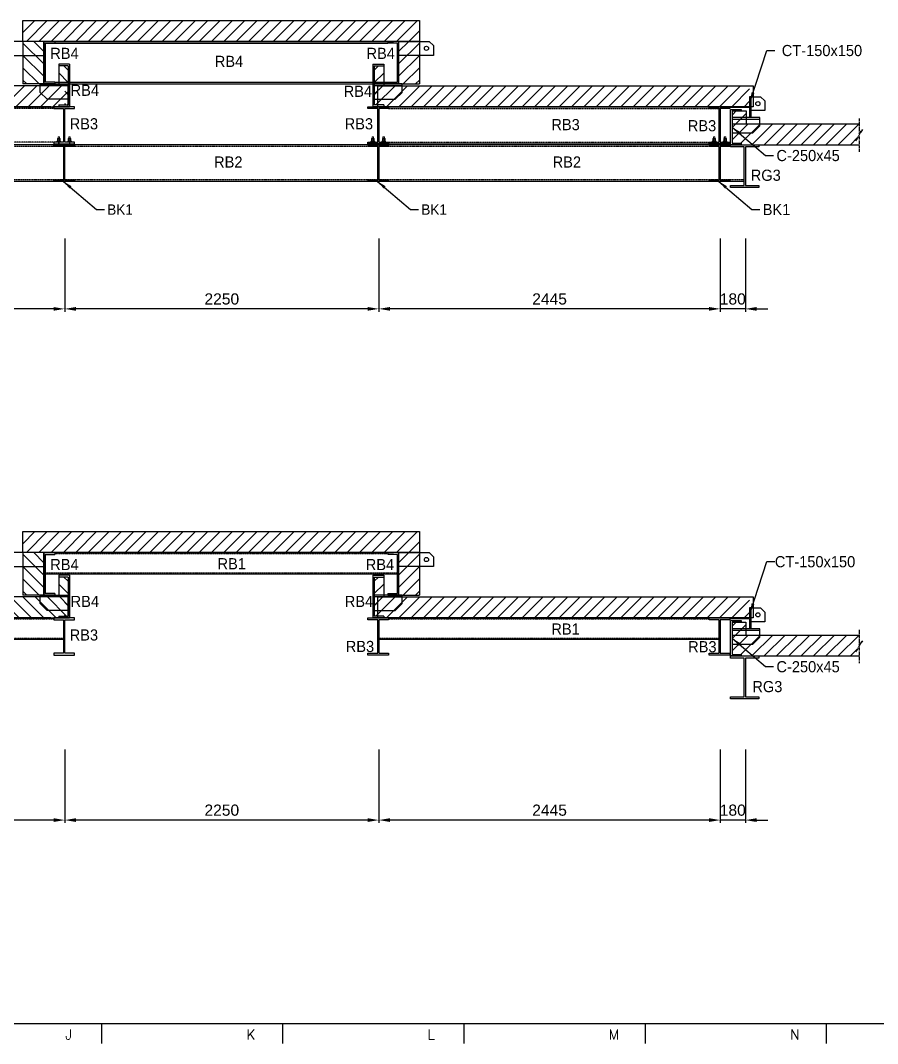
# Model space of a CAD drawing. Header units: millimetres. Extents: x 0 to 153097, y 17753 to 125268.
# Drawn here: x 38688 to 57106, y 18376 to 40365 of the extents above; entities that cross this region are included whole.
import ezdxf
from ezdxf.enums import TextEntityAlignment as Align

# ---------------------------------------------------------------- set-up
doc = ezdxf.new("R2010")
doc.units = ezdxf.units.MM
doc.header["$LTSCALE"] = 50
for name, pattern in [('CENTER', [2, 1.25, -0.25, 0.25, -0.25]), ('HIDDEN', [0.375, 0.25, -0.125]), ('PHANTOM2', [31.75, 15.875, -3.175, 3.175, -3.175, 3.175, -3.175])]:
    doc.linetypes.add(name, pattern=pattern)
doc.layers.get('Defpoints').update_dxf_attribs({"color": 140})
for name, color, linetype in [('1', 7, 'Continuous'), ('A-CEN01', 1, 'CENTER'), ('C_CEN', 1, 'CENTER'), ('C_STEEL', 2, 'Continuous'), ('C_TEXT_01', 2, 'Continuous'), ('DIM-SCALE', 7, 'Continuous'), ('finish', 1, 'Continuous'), ('TAN-TIT', 30, 'Continuous')]:
    doc.layers.add(name, color=color, linetype=linetype)
doc.layers.add('C_HAT', color=8, linetype='Continuous', lineweight=0)
doc.styles.add('Arial', font='arial.ttf')
doc.styles.add('COM', font='COMPLEX', dxfattribs={"height": 5})
doc.styles.add('돋움', font='')
doc.styles.get('돋움').set_extended_font_data('Dotum')
doc.dimstyles.new('일반도면_0050', dxfattribs={"dimtxt": 200, "dimasz": 200, "dimexe": 50, "dimexo": 250, "dimgap": 75, "dimtad": 1, "dimdec": 0, "dimzin": 0, "dimdsep": 46, "dimtxsty": 'Arial', "dimcen": -250, "dimclrd": 7, "dimclre": 7, "dimclrt": 2, "dimadec": 0, "dimazin": 0, "dimtfac": 1, "dimtdec": 0, "dimtix": 1, "dimtmove": 2, "dimatfit": 3, "dimfxl": 1, "dimtolj": 1, "dimtzin": 0, "dimarcsym": 0})

# ---------------------------------------------------------------- blocks, each defined once
blk = doc.blocks.new('BORDER')
at = {"layer": 'TAN-TIT'}
for p, q in [((4977, 3520), (232823, 3520)), ((134763, 3520), (134763, 2078)), ((147741, 3520), (147741, 2078)), ((160720, 3520), (160720, 2078)), ((173699, 3520), (173699, 2078)), ((186677, 3520), (186677, 2078))]:
    blk.add_line(p, q, dxfattribs=at)
at = {"layer": 'TAN-TIT', "style": 'COM'}
for s, p in [('J', (132167, 2366)), ('K', (145146, 2366)), ('L', (158124, 2366)), ('M', (171103, 2366)), ('N', (184082, 2366))]:
    blk.add_text(s, height=721, dxfattribs=at).set_placement(p)
blk = doc.blocks.new('A$C2B5E7F2F')
at = {"layer": 'C_STEEL', "extrusion": (0, 0, -1)}
for p, q in [((0, 0), (204, 0)), ((0, -14.6), (0, 0)), ((204, 0), (204, -14.6)), ((97.745, -14.6), (0, -14.6)), ((204, -14.6), (106.255, -14.6)), ((0, -292.4), (97.745, -292.4)), ((0, -307), (0, -292.4)), ((106.255, -292.4), (204, -292.4)), ((204, -292.4), (204, -307)), ((204, -307), (0, -307))]:
    blk.add_line(p, q, dxfattribs=at)
at = {"layer": 'C_STEEL'}
for points in [[(97.745, -292.4), (97.745, -14.6)], [(106.255, -14.6), (106.255, -292.4)]]:
    blk.add_lwpolyline(points, dxfattribs=at)
blk = doc.blocks.new('A$C356D3F55')
at = {"layer": 'C_STEEL', "extrusion": (0, 0, -1)}
for p, q in [((0, 0), (148, 0)), ((0, -13), (0, 0)), ((148, 0), (148, -13)), ((70.19, -13), (0, -13)), ((148, -13), (77.81, -13)), ((0, -254), (70.19, -254)), ((0, -267), (0, -254)), ((148, -267), (0, -267)), ((77.81, -254), (148, -254)), ((148, -254), (148, -267))]:
    blk.add_line(p, q, dxfattribs=at)
at = {"layer": 'C_STEEL'}
for p, q in [((70.19, -254), (70.19, -13)), ((77.81, -13), (77.81, -254))]:
    blk.add_line(p, q, dxfattribs=at)
blk = doc.blocks.new('A$C45361DBA')
at = {"layer": 'C_STEEL'}
for p, q in [((-75, 0), (75, 0)), ((-75, 0), (-75, -9)), ((75, 0), (75, -9)), ((-75, -9), (-3.25, -9)), ((-3.25, -9), (-3.25, -150)), ((3.25, -9), (3.25, -150)), ((3.25, -9), (75, -9)), ((-3.25, -150), (3.25, -150))]:
    blk.add_line(p, q, dxfattribs=at)
blk = doc.blocks.new('A$C035F74E8')
at = {"layer": 'C_STEEL', "color": 6, "lineweight": -2}
for p, q in [((0, -250), (0, 4)), ((0, 4), (77, 4)), ((77, 4), (77, -7.1)), ((11.1, -7.1), (11.1, -238.9)), ((77, -7.1), (11.1, -7.1)), ((77, -250), (0, -250)), ((11.1, -238.9), (77, -238.9)), ((77, -238.9), (77, -250))]:
    blk.add_line(p, q, dxfattribs=at)
blk = doc.blocks.new('A$C59826761')
at = {"layer": 'C_STEEL', "extrusion": (0, 0, -1)}
for p, q in [((0, 0), (77.5, 0)), ((9.83, -12.7), (77.5, -12.7)), ((77.5, -292.3), (9.83, -292.3)), ((77.5, -305), (0, -305))]:
    blk.add_line(p, q, dxfattribs=at)
at = {"layer": 'C_STEEL'}
for p, q in [((0, 0), (0, -305)), ((77.5, 0), (77.5, -12.7)), ((9.83, -12.7), (9.83, -292.3)), ((77.5, -292.3), (77.5, -305))]:
    blk.add_line(p, q, dxfattribs=at)
blk = doc.blocks.new('A$C42B542CF')
at = {"layer": 'C_TEXT_01'}
blk.add_line((70, 0), (100, -30), dxfattribs=at)
blk.add_lwpolyline([(100, -30), (100, -100), (0, -100), (0, 0), (70, 0)], dxfattribs=at)
blk.add_circle((50, -50), 15, dxfattribs=at)
blk = doc.blocks.new('A$C71E578DF')
at = {"layer": 'C_STEEL', "color": 4, "extrusion": (0, 0, -1)}
for p, q in [((0, 0), (147, 0)), ((0, -11.2), (0, 0)), ((147, 0), (147, -11.2)), ((70.2, -11.2), (0, -11.2)), ((147, -11.2), (76.8, -11.2)), ((0, -250.8), (70.2, -250.8)), ((0, -262), (0, -250.8)), ((147, -262), (0, -262)), ((76.8, -250.8), (147, -250.8)), ((147, -250.8), (147, -262))]:
    blk.add_line(p, q, dxfattribs=at)
at = {"layer": 'C_STEEL', "color": 4}
for points in [[(70.2, -250.8), (70.2, -11.2)], [(76.8, -11.2), (76.8, -250.8)]]:
    blk.add_lwpolyline(points, dxfattribs=at)
blk = doc.blocks.new('*D321')
at = {"layer": 'Defpoints', "color": 0}
for p in [(32890, 35980), (39640, 35980), (32890, 34166)]:
    blk.add_point(p, dxfattribs=at)
at = {"layer": 'DIM-SCALE', "color": 7, "lineweight": -2}
for p, q in [((32890, 35680), (32890, 34106)), ((39640, 35680), (39640, 34106)), ((39400, 34166), (33130, 34166))]:
    blk.add_line(p, q, dxfattribs=at)
at = {"layer": 'DIM-SCALE', "color": 7}
for points in [[(33130, 34206), (33130, 34126), (32890, 34166)], [(39400, 34206), (39400, 34126), (39640, 34166)]]:
    blk.add_solid(points, dxfattribs=at)
at = {"layer": 'DIM-SCALE', "color": 2, "insert": (36265, 34378), "char_height": 240, "attachment_point": 5, "style": 'Arial'}
blk.add_mtext('\\A1;2250', dxfattribs=at)
blk = doc.blocks.new('*D322')
at = {"layer": 'Defpoints', "color": 0}
for p in [(39640, 35980), (46390, 35980), (39640, 34166)]:
    blk.add_point(p, dxfattribs=at)
at = {"layer": 'DIM-SCALE', "color": 7, "lineweight": -2}
for p, q in [((39640, 35680), (39640, 34106)), ((46390, 35680), (46390, 34106)), ((46150, 34166), (39880, 34166))]:
    blk.add_line(p, q, dxfattribs=at)
at = {"layer": 'DIM-SCALE', "color": 7}
for points in [[(39880, 34206), (39880, 34126), (39640, 34166)], [(46150, 34206), (46150, 34126), (46390, 34166)]]:
    blk.add_solid(points, dxfattribs=at)
at = {"layer": 'DIM-SCALE', "color": 2, "insert": (43015, 34378), "char_height": 240, "attachment_point": 5, "style": 'Arial'}
blk.add_mtext('\\A1;2250', dxfattribs=at)
blk = doc.blocks.new('*D323')
at = {"layer": 'Defpoints', "color": 0}
for p in [(46390, 35980), (53725, 35980), (46390, 34166)]:
    blk.add_point(p, dxfattribs=at)
at = {"layer": 'DIM-SCALE', "color": 7, "lineweight": -2}
for p, q in [((46390, 35680), (46390, 34106)), ((53725, 35680), (53725, 34106)), ((53485, 34166), (46630, 34166))]:
    blk.add_line(p, q, dxfattribs=at)
at = {"layer": 'DIM-SCALE', "color": 7}
for points in [[(46630, 34206), (46630, 34126), (46390, 34166)], [(53485, 34206), (53485, 34126), (53725, 34166)]]:
    blk.add_solid(points, dxfattribs=at)
at = {"layer": 'DIM-SCALE', "color": 2, "insert": (50058, 34378), "char_height": 240, "attachment_point": 5, "style": 'Arial'}
blk.add_mtext('\\A1;2445', dxfattribs=at)
blk = doc.blocks.new('*D325')
at = {"layer": 'Defpoints', "color": 0}
for p in [(53725, 35980), (54265, 35980), (53725, 34166)]:
    blk.add_point(p, dxfattribs=at)
at = {"layer": 'DIM-SCALE', "color": 7, "lineweight": -2}
for p, q in [((53725, 35680), (53725, 34106)), ((54265, 35680), (54265, 34106)), ((53485, 34166), (53245, 34166)), ((54265, 34166), (53725, 34166)), ((54505, 34166), (54745, 34166))]:
    blk.add_line(p, q, dxfattribs=at)
at = {"layer": 'DIM-SCALE', "color": 7}
for points in [[(53485, 34206), (53485, 34126), (53725, 34166)], [(54505, 34206), (54505, 34126), (54265, 34166)]]:
    blk.add_solid(points, dxfattribs=at)
at = {"layer": 'DIM-SCALE', "color": 2, "insert": (53995, 34378), "char_height": 240, "attachment_point": 5, "style": 'Arial'}
blk.add_mtext('\\A1;180', dxfattribs=at)
blk = doc.blocks.new('*D330')
at = {"layer": 'Defpoints', "color": 0}
for p in [(32890, 24993), (39640, 24993), (32890, 23179)]:
    blk.add_point(p, dxfattribs=at)
at = {"layer": 'DIM-SCALE', "color": 7, "lineweight": -2}
for p, q in [((32890, 24693), (32890, 23119)), ((39640, 24693), (39640, 23119)), ((39400, 23179), (33130, 23179))]:
    blk.add_line(p, q, dxfattribs=at)
at = {"layer": 'DIM-SCALE', "color": 7}
for points in [[(33130, 23219), (33130, 23139), (32890, 23179)], [(39400, 23219), (39400, 23139), (39640, 23179)]]:
    blk.add_solid(points, dxfattribs=at)
at = {"layer": 'DIM-SCALE', "color": 2, "insert": (36265, 23391), "char_height": 240, "attachment_point": 5, "style": 'Arial'}
blk.add_mtext('\\A1;2250', dxfattribs=at)
blk = doc.blocks.new('*D331')
at = {"layer": 'Defpoints', "color": 0}
for p in [(39640, 24993), (46390, 24993), (39640, 23179)]:
    blk.add_point(p, dxfattribs=at)
at = {"layer": 'DIM-SCALE', "color": 7, "lineweight": -2}
for p, q in [((39640, 24693), (39640, 23119)), ((46390, 24693), (46390, 23119)), ((46150, 23179), (39880, 23179))]:
    blk.add_line(p, q, dxfattribs=at)
at = {"layer": 'DIM-SCALE', "color": 7}
for points in [[(39880, 23219), (39880, 23139), (39640, 23179)], [(46150, 23219), (46150, 23139), (46390, 23179)]]:
    blk.add_solid(points, dxfattribs=at)
at = {"layer": 'DIM-SCALE', "color": 2, "insert": (43015, 23391), "char_height": 240, "attachment_point": 5, "style": 'Arial'}
blk.add_mtext('\\A1;2250', dxfattribs=at)
blk = doc.blocks.new('*D332')
at = {"layer": 'Defpoints', "color": 0}
for p in [(46390, 24993), (53725, 24993), (46390, 23179)]:
    blk.add_point(p, dxfattribs=at)
at = {"layer": 'DIM-SCALE', "color": 7, "lineweight": -2}
for p, q in [((46390, 24693), (46390, 23119)), ((53725, 24693), (53725, 23119)), ((53485, 23179), (46630, 23179))]:
    blk.add_line(p, q, dxfattribs=at)
at = {"layer": 'DIM-SCALE', "color": 7}
for points in [[(46630, 23219), (46630, 23139), (46390, 23179)], [(53485, 23219), (53485, 23139), (53725, 23179)]]:
    blk.add_solid(points, dxfattribs=at)
at = {"layer": 'DIM-SCALE', "color": 2, "insert": (50058, 23391), "char_height": 240, "attachment_point": 5, "style": 'Arial'}
blk.add_mtext('\\A1;2445', dxfattribs=at)
blk = doc.blocks.new('*D334')
at = {"layer": 'Defpoints', "color": 0}
for p in [(53725, 24993), (54265, 24993), (53725, 23179)]:
    blk.add_point(p, dxfattribs=at)
at = {"layer": 'DIM-SCALE', "color": 7, "lineweight": -2}
for p, q in [((53725, 24693), (53725, 23119)), ((54265, 24693), (54265, 23119)), ((53485, 23179), (53245, 23179)), ((54265, 23179), (53725, 23179)), ((54505, 23179), (54745, 23179))]:
    blk.add_line(p, q, dxfattribs=at)
at = {"layer": 'DIM-SCALE', "color": 7}
for points in [[(53485, 23219), (53485, 23139), (53725, 23179)], [(54505, 23219), (54505, 23139), (54265, 23179)]]:
    blk.add_solid(points, dxfattribs=at)
at = {"layer": 'DIM-SCALE', "color": 2, "insert": (53995, 23391), "char_height": 240, "attachment_point": 5, "style": 'Arial'}
blk.add_mtext('\\A1;180', dxfattribs=at)

msp = doc.modelspace()

# ---------------------------------------------------------------- hatches: boundary and pattern name
at = {"layer": 'finish'}
h = msp.add_hatch(dxfattribs=at)
h.set_pattern_fill('ANSI31', color=256, scale=1500, style=0)
h.set_pattern_definition([(45, (153297.29, -258464.83), (-132.58252, 132.58252), [])])
h.paths.add_polyline_path([(43002.29, 40364.8), (38739.05, 40364.8), (38739.05, 39914.8), (39189.05, 39914.8), (39421.55, 39914.8), (43002.29, 39914.8)])
h.paths.add_polyline_path([(47265.53, 40364.8), (43002.29, 40364.8), (43002.29, 39914.8), (47265.53, 39914.8)])
h = msp.add_hatch(dxfattribs=at)
h.set_pattern_fill('ANSI31', color=256, scale=1500, style=0)
h.set_pattern_definition([(135, (-67289.47, -258464.83), (132.58252, 132.58252), [])])
h.paths.add_polyline_path([(38742.29, 39914.8), (39192.29, 39914.8), (39192.29, 39614.8), (38742.29, 39614.8)])
h.paths.add_polyline_path([(38742.29, 39614.8), (39192.29, 39614.8), (39192.29, 38999.8), (38742.29, 38999.8)])
h = msp.add_hatch(dxfattribs=at)
h.set_pattern_fill('ANSI31', color=256, scale=1500, style=0)
h.set_pattern_definition([(45, (153294.05, -258464.83), (-132.58252, 132.58252), [])])
h.paths.add_polyline_path([(47262.29, 39614.8), (47262.29, 39914.8), (46812.29, 39914.8), (46812.29, 39614.8)])
h.paths.add_polyline_path([(47262.29, 39614.8), (46812.29, 39614.8), (46812.29, 38999.8), (47262.29, 38999.8)])
h = msp.add_hatch(dxfattribs=at)
h.set_pattern_fill('ANSI31', color=256, scale=1500, style=0)
h.set_pattern_definition([(135, (-67292.71, -266027.3), (132.58252, 132.58252), [])])
h.paths.add_polyline_path([(39511.04, 39388.6), (39714.05, 39388.6), (39714.05, 38549.8), (39639.05, 38549.8), (39639.05, 38961.7), (39511.04, 38961.7)])
h = msp.add_hatch(dxfattribs=at)
h.set_pattern_fill('ANSI31', color=256, scale=1500, style=0)
h.set_pattern_definition([(45, (153297.29, -266027.3), (-132.58252, 132.58252), [])])
h.paths.add_polyline_path([(46493.54, 39388.6), (46290.53, 39388.6), (46290.53, 38549.8), (46365.53, 38549.8), (46365.53, 38961.7), (46493.54, 38961.7)])
h = msp.add_hatch(dxfattribs=at)
h.set_pattern_fill('ANSI31', color=256, scale=1500, style=0)
h.set_pattern_definition([(45, (153297.29, -266008.43), (-132.58252, 132.58252), [])])
h.paths.add_polyline_path([(32790.53, 38961.7), (32790.53, 38511.7), (39511.04, 38511.7), (39511.04, 38549.8), (39714.05, 38549.8), (39714.05, 38961.7)])
h = msp.add_hatch(dxfattribs=at)
h.set_pattern_fill('ANSI31', color=256, scale=1500, style=0)
h.set_pattern_definition([(45, (153567.29, -266009.3), (-132.58252, 132.58252), [])])
h.paths.add_polyline_path([(54357.29, 38511.7), (54357.29, 38961.7), (46290.53, 38961.7), (46290.53, 38549.8), (46493.54, 38549.8), (46493.54, 38511.7)])
h = msp.add_hatch(dxfattribs=at)
h.set_pattern_fill('ANSI31', color=256, scale=1500, style=0)
h.set_pattern_definition([(45, (153468.29, -266027.3), (-132.58252, 132.58252), [])])
h.paths.add_polyline_path([(53979.58, 38421.4), (53979.58, 38142.7), (54279.59, 38142.7), (54279.59, 38421.4)])
h.paths.add_polyline_path([(53979.58, 38142.7), (53979.58, 37726), (54177.29, 37726), (54177.29, 37692.7), (56709.29, 37692.7), (56709.29, 37873.56), (56639.29, 37780.22), (56779.29, 38020.22), (56709.29, 37926.89), (56709.29, 38142.7)])
h = msp.add_hatch(dxfattribs=at)
h.set_pattern_fill('ANSI31', color=256, scale=1500, style=0)
h.set_pattern_definition([(45, (153297.29, -269451.41), (-132.58252, 132.58252), [])])
h.paths.add_polyline_path([(43002.29, 29378.22), (38739.05, 29378.22), (38739.05, 28928.22), (39189.05, 28928.22), (39421.55, 28928.22), (43002.29, 28928.22)])
h.paths.add_polyline_path([(47265.53, 29378.22), (43002.29, 29378.22), (43002.29, 28928.22), (47265.53, 28928.22)])
h = msp.add_hatch(dxfattribs=at)
h.set_pattern_fill('ANSI31', color=256, scale=1500, style=0)
h.set_pattern_definition([(135, (-67289.47, -269451.41), (132.58252, 132.58252), [])])
h.paths.add_polyline_path([(38742.29, 28928.22), (39192.29, 28928.22), (39192.29, 28628.22), (38742.29, 28628.22)])
h.paths.add_polyline_path([(38742.29, 28628.22), (39192.29, 28628.22), (39192.29, 28013.22), (38742.29, 28013.22)])
h = msp.add_hatch(dxfattribs=at)
h.set_pattern_fill('ANSI31', color=256, scale=1500, style=0)
h.set_pattern_definition([(45, (153294.05, -269451.41), (-132.58252, 132.58252), [])])
h.paths.add_polyline_path([(47262.29, 28628.22), (47262.29, 28928.22), (46812.29, 28928.22), (46812.29, 28628.22)])
h.paths.add_polyline_path([(47262.29, 28628.22), (46812.29, 28628.22), (46812.29, 28013.22), (47262.29, 28013.22)])
h = msp.add_hatch(dxfattribs=at)
h.set_pattern_fill('ANSI31', color=256, scale=1500, style=0)
h.set_pattern_definition([(135, (-67292.71, -277013.88), (132.58252, 132.58252), [])])
h.paths.add_polyline_path([(39511.04, 28402.02), (39714.05, 28402.02), (39714.05, 27563.22), (39639.05, 27563.22), (39639.05, 27975.12), (39511.04, 27975.12)])
h = msp.add_hatch(dxfattribs=at)
h.set_pattern_fill('ANSI31', color=256, scale=1500, style=0)
h.set_pattern_definition([(45, (153297.29, -277013.88), (-132.58252, 132.58252), [])])
h.paths.add_polyline_path([(46493.54, 28402.02), (46290.53, 28402.02), (46290.53, 27563.22), (46365.53, 27563.22), (46365.53, 27975.12), (46493.54, 27975.12)])
h = msp.add_hatch(dxfattribs=at)
h.set_pattern_fill('ANSI31', color=256, scale=1500, style=0)
h.set_pattern_definition([(135, (-67562.71, -276995.88), (132.58252, 132.58252), [])])
h.paths.add_polyline_path([(32790.53, 27975.12), (32790.53, 27525.12), (39511.04, 27525.12), (39511.04, 27563.22), (39714.05, 27563.22), (39714.05, 27975.12)])
h = msp.add_hatch(dxfattribs=at)
h.set_pattern_fill('ANSI31', color=256, scale=1500, style=0)
h.set_pattern_definition([(45, (153567.29, -276995.88), (-132.58252, 132.58252), [])])
h.paths.add_polyline_path([(54357.29, 27525.12), (54357.29, 27975.12), (46290.53, 27975.12), (46290.53, 27563.22), (46493.54, 27563.22), (46493.54, 27525.12)])
h = msp.add_hatch(dxfattribs=at)
h.set_pattern_fill('ANSI31', color=256, scale=1500, style=0)
h.set_pattern_definition([(45, (153468.29, -277013.88), (-132.58252, 132.58252), [])])
h.paths.add_polyline_path([(53979.58, 27434.82), (53979.58, 27156.12), (54273.29, 27156.12), (54273.29, 27434.82)])
h.paths.add_polyline_path([(53979.58, 27156.12), (53979.58, 26739.42), (54177.29, 26739.42), (54177.29, 26706.12), (56709.29, 26706.12), (56709.29, 26886.97), (56639.29, 26793.64), (56779.29, 27033.64), (56709.29, 26940.31), (56709.29, 27156.12)])

# ---------------------------------------------------------------- linework, layer by layer
at = {"layer": 'A-CEN01'}
for points in [[(56709.29, 38255.23), (56709.29, 37926.89), (56779.29, 38020.22), (56639.29, 37780.22), (56709.29, 37873.56), (56709.29, 37541)], [(56709.29, 27268.65), (56709.29, 26940.31), (56779.29, 27033.64), (56639.29, 26793.64), (56709.29, 26886.97), (56709.29, 26554.42)]]:
    msp.add_lwpolyline(points, dxfattribs=at)
at = {"layer": 'C_CEN'}
for p, q in [((39510.57, 37773.74), (39510.57, 37674.7)), ((39744, 37773.74), (39744, 37674.7)), ((46260.57, 37773.74), (46260.57, 37674.7)), ((46494, 37773.74), (46494, 37674.7)), ((53595.57, 37773.74), (53595.57, 37674.7)), ((53829, 37773.74), (53829, 37674.7))]:
    msp.add_line(p, q, dxfattribs=at)
at = {"layer": 'C_HAT'}
for p, q in [((39495.06, 37862.64), (39496.67, 37864.26)), ((39495.06, 37862.64), (39495.06, 37829.78)), ((39495.06, 37862.64), (39526.09, 37862.64)), ((39496.67, 37864.26), (39496.67, 37829.78)), ((39496.67, 37864.26), (39524.47, 37864.26)), ((39524.47, 37864.26), (39524.47, 37829.78)), ((39526.09, 37862.64), (39524.47, 37864.26)), ((39526.09, 37862.64), (39526.09, 37829.78)), ((39728.49, 37862.64), (39730.1, 37864.26)), ((39728.49, 37862.64), (39728.49, 37829.78)), ((39759.52, 37862.64), (39728.49, 37862.64)), ((39730.1, 37864.26), (39730.1, 37829.78)), ((39757.9, 37864.26), (39730.1, 37864.26)), ((39757.9, 37864.26), (39757.9, 37829.78)), ((39759.52, 37862.64), (39757.9, 37864.26)), ((39759.52, 37862.64), (39759.52, 37829.78)), ((46245.06, 37862.64), (46246.67, 37864.26)), ((46245.06, 37862.64), (46245.06, 37829.78)), ((46245.06, 37862.64), (46276.09, 37862.64)), ((46246.67, 37864.26), (46246.67, 37829.78)), ((46246.67, 37864.26), (46274.47, 37864.26)), ((46274.47, 37864.26), (46274.47, 37829.78)), ((46276.09, 37862.64), (46274.47, 37864.26)), ((46276.09, 37862.64), (46276.09, 37829.78)), ((46478.49, 37862.64), (46480.1, 37864.26)), ((46478.49, 37862.64), (46478.49, 37829.78)), ((46509.52, 37862.64), (46478.49, 37862.64)), ((46480.1, 37864.26), (46480.1, 37829.78)), ((46507.9, 37864.26), (46480.1, 37864.26)), ((46507.9, 37864.26), (46507.9, 37829.78)), ((46509.52, 37862.64), (46507.9, 37864.26)), ((46509.52, 37862.64), (46509.52, 37829.78)), ((53580.06, 37862.64), (53581.67, 37864.26)), ((53580.06, 37862.64), (53580.06, 37829.78)), ((53580.06, 37862.64), (53611.09, 37862.64)), ((53581.67, 37864.26), (53581.67, 37829.78)), ((53581.67, 37864.26), (53609.47, 37864.26)), ((53609.47, 37864.26), (53609.47, 37829.78)), ((53611.09, 37862.64), (53609.47, 37864.26)), ((53611.09, 37862.64), (53611.09, 37829.78)), ((53813.49, 37862.64), (53815.1, 37864.26)), ((53813.49, 37862.64), (53813.49, 37829.78)), ((53844.52, 37862.64), (53813.49, 37862.64)), ((53815.1, 37864.26), (53815.1, 37829.78)), ((53842.9, 37864.26), (53815.1, 37864.26)), ((53842.9, 37864.26), (53842.9, 37829.78)), ((53844.52, 37862.64), (53842.9, 37864.26)), ((53844.52, 37862.64), (53844.52, 37829.78)), ((39469.19, 37767.71), (39469.19, 37749.7)), ((39469.19, 37767.71), (39551.95, 37767.71)), ((39469.19, 37749.7), (39551.95, 37749.7)), ((39469.19, 37692.69), (39469.19, 37710.7)), ((39469.19, 37710.7), (39551.95, 37710.7)), ((39469.19, 37692.69), (39551.95, 37692.69)), ((39551.95, 37767.71), (39551.95, 37749.7)), ((39551.95, 37767.71), (39551.95, 37749.7)), ((39551.95, 37692.69), (39551.95, 37710.7)), ((39551.95, 37692.69), (39551.95, 37710.7)), ((39702.62, 37767.71), (39702.62, 37749.7)), ((39702.62, 37767.71), (39702.62, 37749.7)), ((39785.38, 37767.71), (39702.62, 37767.71)), ((39785.38, 37749.7), (39702.62, 37749.7)), ((39702.62, 37692.69), (39702.62, 37710.7)), ((39702.62, 37692.69), (39702.62, 37710.7)), ((39785.38, 37710.7), (39702.62, 37710.7)), ((39785.38, 37692.69), (39702.62, 37692.69)), ((39785.38, 37767.71), (39785.38, 37749.7)), ((39785.38, 37692.69), (39785.38, 37710.7)), ((46219.19, 37767.71), (46219.19, 37749.7)), ((46219.19, 37767.71), (46301.95, 37767.71)), ((46219.19, 37749.7), (46301.95, 37749.7)), ((46219.19, 37692.69), (46219.19, 37710.7)), ((46219.19, 37710.7), (46301.95, 37710.7)), ((46219.19, 37692.69), (46301.95, 37692.69)), ((46301.95, 37767.71), (46301.95, 37749.7)), ((46301.95, 37767.71), (46301.95, 37749.7)), ((46301.95, 37692.69), (46301.95, 37710.7)), ((46301.95, 37692.69), (46301.95, 37710.7)), ((46452.62, 37767.71), (46452.62, 37749.7)), ((46452.62, 37767.71), (46452.62, 37749.7)), ((46535.38, 37767.71), (46452.62, 37767.71)), ((46535.38, 37749.7), (46452.62, 37749.7)), ((46452.62, 37692.69), (46452.62, 37710.7)), ((46452.62, 37692.69), (46452.62, 37710.7)), ((46535.38, 37710.7), (46452.62, 37710.7)), ((46535.38, 37692.69), (46452.62, 37692.69)), ((46535.38, 37767.71), (46535.38, 37749.7)), ((46535.38, 37692.69), (46535.38, 37710.7)), ((53554.19, 37767.71), (53554.19, 37749.7)), ((53554.19, 37767.71), (53636.95, 37767.71)), ((53554.19, 37749.7), (53636.95, 37749.7)), ((53554.19, 37692.69), (53554.19, 37710.7)), ((53554.19, 37710.7), (53636.95, 37710.7)), ((53554.19, 37692.69), (53636.95, 37692.69)), ((53636.95, 37767.71), (53636.95, 37749.7)), ((53636.95, 37767.71), (53636.95, 37749.7)), ((53636.95, 37692.69), (53636.95, 37710.7)), ((53636.95, 37692.69), (53636.95, 37710.7)), ((53787.62, 37767.71), (53787.62, 37749.7)), ((53787.62, 37767.71), (53787.62, 37749.7)), ((53870.38, 37767.71), (53787.62, 37767.71)), ((53870.38, 37749.7), (53787.62, 37749.7)), ((53787.62, 37692.69), (53787.62, 37710.7)), ((53787.62, 37692.69), (53787.62, 37710.7)), ((53870.38, 37710.7), (53787.62, 37710.7)), ((53870.38, 37692.69), (53787.62, 37692.69)), ((53870.38, 37767.71), (53870.38, 37749.7)), ((53870.38, 37692.69), (53870.38, 37710.7))]:
    msp.add_line(p, q, dxfattribs=at)
for points in [[(39538.57, 37826.71, 0.43879908), (39524.57, 37826.71, 0.21939954), (39496.57, 37826.71, 0.43879908), (39482.58, 37826.71), (39482.58, 37798.74), (39538.57, 37798.74)], [(39716.01, 37826.71, -0.43879908), (39730, 37826.71, -0.21939954), (39758, 37826.71, -0.43879908), (39772, 37826.71), (39772, 37798.74), (39716.01, 37798.74)], [(46288.57, 37826.71, 0.43879908), (46274.57, 37826.71, 0.21939954), (46246.57, 37826.71, 0.43879908), (46232.58, 37826.71), (46232.58, 37798.74), (46288.57, 37798.74)], [(46466.01, 37826.71, -0.43879908), (46480, 37826.71, -0.21939954), (46508, 37826.71, -0.43879908), (46522, 37826.71), (46522, 37798.74), (46466.01, 37798.74)], [(53623.57, 37826.71, 0.43879908), (53609.57, 37826.71, 0.21939954), (53581.57, 37826.71, 0.43879908), (53567.58, 37826.71), (53567.58, 37798.74), (53623.57, 37798.74)], [(53801.01, 37826.71, -0.43879908), (53815, 37826.71, -0.21939954), (53843, 37826.71, -0.43879908), (53857, 37826.71), (53857, 37798.74), (53801.01, 37798.74)], [(39538.57, 37795.67, 0.43879908), (39524.57, 37795.67, 0.21939954), (39496.57, 37795.67, 0.43879908), (39482.58, 37795.67), (39482.58, 37767.71), (39538.57, 37767.71)], [(39716.01, 37795.67, -0.43879908), (39730, 37795.67, -0.21939954), (39758, 37795.67, -0.43879908), (39772, 37795.67), (39772, 37767.71), (39716.01, 37767.71)], [(46288.57, 37795.67, 0.43879908), (46274.57, 37795.67, 0.21939954), (46246.57, 37795.67, 0.43879908), (46232.58, 37795.67), (46232.58, 37767.71), (46288.57, 37767.71)], [(46466.01, 37795.67, -0.43879908), (46480, 37795.67, -0.21939954), (46508, 37795.67, -0.43879908), (46522, 37795.67), (46522, 37767.71), (46466.01, 37767.71)], [(53623.57, 37795.67, 0.43879908), (53609.57, 37795.67, 0.21939954), (53581.57, 37795.67, 0.43879908), (53567.58, 37795.67), (53567.58, 37767.71), (53623.57, 37767.71)], [(53801.01, 37795.67, -0.43879908), (53815, 37795.67, -0.21939954), (53843, 37795.67, -0.43879908), (53857, 37795.67), (53857, 37767.71), (53801.01, 37767.71)]]:
    msp.add_lwpolyline(points, format="xyb", close=True, dxfattribs=at)
for points in [[(39489.58, 37829.78), (39496.57, 37829.78), (39531.57, 37829.78)], [(39489.58, 37829.78), (39496.57, 37829.78), (39531.57, 37829.78)], [(39496.57, 37862.64), (39496.57, 37829.78)], [(39496.57, 37826.71), (39496.57, 37798.74)], [(39524.57, 37862.64), (39524.57, 37829.78)], [(39524.57, 37826.71), (39524.57, 37798.74)], [(39765, 37829.78), (39758, 37829.78), (39723.01, 37829.78)], [(39765, 37829.78), (39758, 37829.78), (39723.01, 37829.78)], [(39730, 37862.64), (39730, 37829.78)], [(39730, 37826.71), (39730, 37798.74)], [(39758, 37862.64), (39758, 37829.78)], [(39758, 37826.71), (39758, 37798.74)], [(46239.58, 37829.78), (46246.57, 37829.78), (46281.57, 37829.78)], [(46239.58, 37829.78), (46246.57, 37829.78), (46281.57, 37829.78)], [(46246.57, 37862.64), (46246.57, 37829.78)], [(46246.57, 37826.71), (46246.57, 37798.74)], [(46274.57, 37862.64), (46274.57, 37829.78)], [(46274.57, 37826.71), (46274.57, 37798.74)], [(46515, 37829.78), (46508, 37829.78), (46473.01, 37829.78)], [(46515, 37829.78), (46508, 37829.78), (46473.01, 37829.78)], [(46480, 37862.64), (46480, 37829.78)], [(46480, 37826.71), (46480, 37798.74)], [(46508, 37862.64), (46508, 37829.78)], [(46508, 37826.71), (46508, 37798.74)], [(53574.58, 37829.78), (53581.57, 37829.78), (53616.57, 37829.78)], [(53574.58, 37829.78), (53581.57, 37829.78), (53616.57, 37829.78)], [(53581.57, 37862.64), (53581.57, 37829.78)], [(53581.57, 37826.71), (53581.57, 37798.74)], [(53609.57, 37862.64), (53609.57, 37829.78)], [(53609.57, 37826.71), (53609.57, 37798.74)], [(53850, 37829.78), (53843, 37829.78), (53808.01, 37829.78)], [(53850, 37829.78), (53843, 37829.78), (53808.01, 37829.78)], [(53815, 37862.64), (53815, 37829.78)], [(53815, 37826.71), (53815, 37798.74)], [(53843, 37862.64), (53843, 37829.78)], [(53843, 37826.71), (53843, 37798.74)], [(39489.58, 37798.74), (39496.57, 37798.74), (39531.57, 37798.74)], [(39496.57, 37795.67), (39496.57, 37767.71)], [(39524.57, 37795.67), (39524.57, 37767.71)], [(39765, 37798.74), (39758, 37798.74), (39723.01, 37798.74)], [(39730, 37795.67), (39730, 37767.71)], [(39758, 37795.67), (39758, 37767.71)], [(46239.58, 37798.74), (46246.57, 37798.74), (46281.57, 37798.74)], [(46246.57, 37795.67), (46246.57, 37767.71)], [(46274.57, 37795.67), (46274.57, 37767.71)], [(46515, 37798.74), (46508, 37798.74), (46473.01, 37798.74)], [(46480, 37795.67), (46480, 37767.71)], [(46508, 37795.67), (46508, 37767.71)], [(53574.58, 37798.74), (53581.57, 37798.74), (53616.57, 37798.74)], [(53581.57, 37795.67), (53581.57, 37767.71)], [(53609.57, 37795.67), (53609.57, 37767.71)], [(53850, 37798.74), (53843, 37798.74), (53808.01, 37798.74)], [(53815, 37795.67), (53815, 37767.71)], [(53843, 37795.67), (53843, 37767.71)]]:
    msp.add_lwpolyline(points, dxfattribs=at)
at = {"layer": 'C_STEEL', "color": 6, "const_width": 31.03}
for points in [[(39510.57, 37710.91), (39510.57, 37749.7)], [(39744, 37710.91), (39744, 37749.7)], [(46260.57, 37710.91), (46260.57, 37749.7)], [(46494, 37710.91), (46494, 37749.7)], [(53595.57, 37710.91), (53595.57, 37749.7)], [(53829, 37710.91), (53829, 37749.7)]]:
    msp.add_lwpolyline(points, dxfattribs=at)
at = {"layer": 'C_TEXT_01', "color": 1}
for p, q in [((38742.29, 39914.8), (38742.29, 38999.8)), ((39192.29, 38999.8), (39192.29, 39914.8)), ((46812.29, 38999.8), (46812.29, 39914.8)), ((47262.29, 39914.8), (47262.29, 38999.8)), ((39511.04, 39388.6), (39511.04, 38961.7)), ((46493.54, 39388.6), (46493.54, 38961.7)), ((39192.29, 38999.8), (38742.29, 38999.8)), ((46812.29, 38999.8), (47262.29, 38999.8)), ((53979.58, 38421.4), (53979.58, 38142.7)), ((53979.58, 38421.4), (54279.59, 38421.4)), ((54279.59, 38421.4), (54279.59, 38142.7)), ((53979.58, 38142.7), (56709.29, 38142.7)), ((54387.29, 37692.7), (56709.29, 37692.7)), ((38742.29, 28928.22), (38742.29, 28013.22)), ((39192.29, 28013.22), (39192.29, 28928.22)), ((46812.29, 28013.22), (46812.29, 28928.22)), ((47262.29, 28928.22), (47262.29, 28013.22)), ((39511.04, 28402.02), (39511.04, 27975.12)), ((46493.54, 28402.02), (46493.54, 27975.12)), ((39192.29, 28013.22), (38742.29, 28013.22)), ((46812.29, 28013.22), (47262.29, 28013.22)), ((53979.58, 27434.82), (53979.58, 27156.12)), ((53979.58, 27434.82), (54273.29, 27434.82)), ((54273.29, 27434.82), (54273.29, 27156.12)), ((53979.58, 27156.12), (56709.29, 27156.12)), ((54387.29, 26706.12), (56709.29, 26706.12))]:
    msp.add_line(p, q, dxfattribs=at)
at = {"layer": 'C_TEXT_01'}
for p, q in [((39424.79, 39914.8), (46707.29, 39914.8)), ((39424.79, 39914.8), (46579.79, 39914.8)), ((47472.29, 39914.8), (47562.29, 39824.8)), ((39424.79, 38999.79), (46579.79, 38999.79)), ((39341.78, 38511.7), (33099.29, 38511.7)), ((46599.29, 38511.7), (53727.29, 38511.7)), ((54006.29, 37692.7), (5058.29, 37692.7)), ((46599.29, 37710.7), (53727.29, 37710.7)), ((54239.52, 36906.7), (4765.05, 36906.7)), ((39424.79, 28928.22), (46707.29, 28928.22)), ((39424.79, 28928.22), (46579.79, 28928.22)), ((47472.29, 28928.22), (47562.29, 28838.22)), ((39221.78, 28469.22), (46782.8, 28469.22)), ((39341.78, 27525.12), (33099.29, 27525.12)), ((46599.29, 27525.12), (53727.29, 27525.12)), ((32888.72, 27066.12), (39615.86, 27066.12)), ((46388.72, 27066.12), (53700.86, 27066.12))]:
    msp.add_line(p, q, dxfattribs=at)
at = {"layer": 'C_TEXT_01', "linetype": 'HIDDEN', "ltscale": 0.05}
for p, q in [((39424.79, 39876.7), (46579.79, 39876.7)), ((39424.79, 39037.9), (46579.79, 39037.9))]:
    msp.add_line(p, q, dxfattribs=at)
at = {"layer": 'C_TEXT_01', "linetype": 'HIDDEN', "ltscale": 0.1}
for p, q in [((39405.29, 38472.7), (33099.29, 38472.7)), ((46599.29, 38472.7), (53727.29, 38472.7)), ((53491.79, 37659.1), (5058.29, 37659.1)), ((39405.29, 37749.7), (33099.29, 37749.7)), ((46599.29, 37749.7), (53473.79, 37749.7)), ((54239.52, 36940.3), (4765.05, 36940.3)), ((39424.79, 28906.89), (46579.79, 28906.89)), ((39221.78, 28490.55), (46782.8, 28490.55)), ((33099.29, 27503.79), (39405.29, 27503.79)), ((46599.29, 27503.79), (53490.29, 27503.79)), ((32888.72, 27087.45), (39615.86, 27087.45)), ((46388.72, 27087.45), (53700.86, 27087.45))]:
    msp.add_line(p, q, dxfattribs=at)
at = {"layer": 'C_TEXT_01', "color": 1}
for points in [[(38742.29, 40364.8), (47262.29, 40364.8), (47262.29, 39914.8), (38742.29, 39914.8)], [(39714.05, 38961.7), (32790.53, 38961.7), (32790.53, 38511.7), (39714.05, 38511.7)], [(46365.53, 38961.7), (54432.29, 38961.7), (54432.29, 38511.7), (46365.53, 38511.7)], [(38742.29, 29378.22), (47262.29, 29378.22), (47262.29, 28928.22), (38742.29, 28928.22)], [(39714.05, 27975.12), (32790.53, 27975.12), (32790.53, 27525.12), (39714.05, 27525.12)], [(46365.53, 27975.12), (54432.29, 27975.12), (54432.29, 27525.12), (46365.53, 27525.12)]]:
    msp.add_lwpolyline(points, close=True, dxfattribs=at)
at = {"layer": 'C_TEXT_01'}
for points in [[(38442.29, 39824.8), (38442.29, 39614.8), (39192.29, 39614.8), (39192.29, 39914.8), (38532.29, 39914.8)], [(47562.29, 39824.8), (47562.29, 39614.8), (46812.29, 39614.8), (46812.29, 39914.8), (47472.29, 39914.8)], [(38442.29, 28838.22), (38442.29, 28628.22), (39192.29, 28628.22), (39192.29, 28928.22), (38532.29, 28928.22)], [(47562.29, 28838.22), (47562.29, 28628.22), (46812.29, 28628.22), (46812.29, 28928.22), (47472.29, 28928.22)]]:
    msp.add_lwpolyline(points, dxfattribs=at)
at = {"layer": 'C_TEXT_01', "color": 3}
for points in [[(39714.05, 38969.8), (39114.05, 38969.8), (39114.05, 38999.79), (39714.05, 38999.79)], [(46290.53, 38969.8), (46890.53, 38969.8), (46890.53, 38999.79), (46290.53, 38999.79)], [(53979.58, 38246.95), (54579.58, 38246.95), (54579.58, 38276.94), (53979.58, 38276.94)], [(39714.05, 27983.22), (39114.05, 27983.22), (39114.05, 28013.21), (39714.05, 28013.21)], [(46290.53, 27983.22), (46890.53, 27983.22), (46890.53, 28013.21), (46290.53, 28013.21)], [(53979.58, 27260.37), (54579.58, 27260.37), (54579.58, 27290.36), (53979.58, 27290.36)]]:
    msp.add_lwpolyline(points, close=True, dxfattribs=at)
for points in [[(39714.05, 38669.8), (39264.05, 38669.8), (39114.05, 38819.8), (39114.05, 38969.8)], [(46290.53, 38669.8), (46740.53, 38669.8), (46890.53, 38819.8), (46890.53, 38969.8)], [(53979.58, 37946.95), (54429.58, 37946.95), (54579.58, 38096.95), (54579.58, 38246.95)], [(39714.05, 27683.22), (39264.05, 27683.22), (39114.05, 27833.22), (39114.05, 27983.22)], [(46290.53, 27683.22), (46740.53, 27683.22), (46890.53, 27833.22), (46890.53, 27983.22)], [(53979.58, 26960.37), (54429.58, 26960.37), (54579.58, 27110.37), (54579.58, 27260.37)]]:
    msp.add_lwpolyline(points, dxfattribs=at)
at = {"layer": 'C_TEXT_01'}
for centre in [(47412.29, 39764.8), (47412.29, 28778.22)]:
    msp.add_circle(centre, 45, dxfattribs=at)

# ---------------------------------------------------------------- block references
at = {"linetype": 'PHANTOM2', "ltscale": 2, "yscale": 3, "zscale": 3}
for name, p, xscale in [('A$C59826761', (39192.29, 39914.8), 3), ('A$C59826761', (46812.29, 39914.8), -3), ('A$C59826761', (39743.54, 39426.7), -3), ('A$C59826761', (46261.04, 39426.7), 3), ('A$C42B542CF', (54384.29, 38726.95), 3), ('A$C356D3F55', (39849.29, 38511.7), -3), ('A$C356D3F55', (46155.29, 38511.7), 3), ('A$C356D3F55', (53490.29, 38511.7), 3), ('A$C035F74E8', (53946.29, 38442.7), 3), ('A$C71E578DF', (39406.79, 37692.7), 3), ('A$C71E578DF', (46156.79, 37692.7), 3), ('A$C71E578DF', (53491.79, 37692.7), 3), ('A$C2B5E7F2F', (53946.29, 37692.7), 3), ('A$C59826761', (39192.29, 28928.22), 3), ('A$C59826761', (46812.29, 28928.22), -3), ('A$C59826761', (39743.54, 28440.12), -3), ('A$C59826761', (46261.04, 28440.12), 3), ('A$C42B542CF', (54384.29, 27740.37), 3), ('A$C356D3F55', (39849.29, 27525.12), -3), ('A$C356D3F55', (46155.29, 27525.12), 3), ('A$C356D3F55', (53490.29, 27525.12), 3), ('A$C035F74E8', (53946.29, 27456.12), 3), ('A$C2B5E7F2F', (53946.29, 26706.12), 3)]:
    msp.add_blockref(name, p, dxfattribs=dict(at, xscale=xscale))
at = {"linetype": 'PHANTOM2', "ltscale": 2, "xscale": 3, "yscale": 3, "zscale": 3, "rotation": 270}
for p in [(54384.29, 38501.95), (54384.29, 27515.37)]:
    msp.add_blockref('A$C45361DBA', p, dxfattribs=at)
at = {"layer": '1', "xscale": 0.3, "yscale": 0.3, "zscale": 0.3}
msp.add_blockref('BORDER', (0, 17753.06), dxfattribs=at)

# ---------------------------------------------------------------- texts
at = {"layer": 'C_TEXT_01', "style": '돋움'}
for s, height, p in [('CT-150x150', 240, (55047.56, 39718.52)), ('RB4', 240, (39328.21, 39657.58)), ('RB4', 240, (42863.75, 39485.04)), ('RB4', 240, (46123.91, 39657.58)), ('RB4', 240, (39765.58, 38864.87)), ('RB4', 240, (45633.45, 38843.1)), ('RB3', 240, (39745.61, 38144.26)), ('RB3', 240, (45654.78, 38144.26)), ('RB3', 240, (50096.72, 38126.26)), ('RB3', 240, (53028.43, 38102.26)), ('RB2', 240, (42848.8, 37322.26)), ('RB2', 240, (50124.29, 37322.26)), ('C-250x45', 240, (54932.85, 37461.72)), ('RG3', 240, (54381.3, 37038.15)), ('BK1', 222.222, (40553.09, 36300.72)), ('BK1', 222.222, (47303.09, 36300.72)), ('BK1', 240, (54638.09, 36300.72)), ('RB1', 240, (42922.22, 28688.43)), ('CT-150x150', 240, (54899.08, 28731.94)), ('RB4', 240, (39328.21, 28671)), ('RB4', 240, (46107.81, 28671)), ('RB4', 240, (39765.58, 27878.28)), ('RB4', 240, (45656.86, 27878.28)), ('RB3', 240, (39745.61, 27157.68)), ('RB1', 240, (50096.72, 27285.33)), ('RB3', 240, (45678.19, 26910.66)), ('RB3', 240, (53035.73, 26905.33)), ('C-250x45', 240, (54932.85, 26475.14)), ('RG3', 240, (54415.14, 26048.09))]:
    msp.add_text(s, height=height, dxfattribs=at).set_placement(p, align=Align.MIDDLE_LEFT)

# ---------------------------------------------------------------- dimensions: what is measured, and where the dimension line sits
at = {"layer": 'DIM-SCALE'}
for base, p1, p2, picture, middle in [((32890.05, 34165.52), (39640.05, 35979.9), (32890.05, 35979.9), '*D321', (36265.05, 34378.06)), ((39640.05, 34165.52), (46390.05, 35979.9), (39640.05, 35979.9), '*D322', (43015.05, 34378.06)), ((46390.05, 34165.52), (53725.05, 35979.9), (46390.05, 35979.9), '*D323', (50057.55, 34378.06)), ((53725.05, 34165.52), (54265.05, 35979.9), (53725.05, 35979.9), '*D325', (53995.05, 34378.06)), ((32890.05, 23178.94), (39640.05, 24993.32), (32890.05, 24993.32), '*D330', (36265.05, 23391.48)), ((39640.05, 23178.94), (46390.05, 24993.32), (39640.05, 24993.32), '*D331', (43015.05, 23391.48)), ((46390.05, 23178.94), (53725.05, 24993.32), (46390.05, 24993.32), '*D332', (50057.55, 23391.48)), ((53725.05, 23178.94), (54265.05, 24993.32), (53725.05, 24993.32), '*D334', (53995.05, 23391.48))]:
    dim = msp.add_linear_dim(base=base, p1=p1, p2=p2, angle=180, dimstyle='일반도면_0050', override={"dimscale": 1.2, "dimlfac": 0.333333}, dxfattribs=at)
    dim.commit()
    dim.dimension.update_dxf_attribs({"geometry": picture, "text_midpoint": middle})

# ---------------------------------------------------------------- leaders
for points in [[(54367.79, 38622.76), (54727.67, 39720.69), (54896.84, 39720.69)], [(53990.55, 38067.7), (54701.44, 37463.88), (54870.61, 37463.88)], [(39610.79, 36906.7), (40321.68, 36302.88), (40490.85, 36302.88)], [(46360.79, 36906.7), (47071.68, 36302.88), (47240.85, 36302.88)], [(53695.79, 36906.7), (54406.68, 36302.88), (54575.85, 36302.88)], [(54367.79, 27636.17), (54727.67, 28734.1), (54896.84, 28734.1)], [(53990.55, 27081.12), (54701.44, 26477.3), (54870.61, 26477.3)]]:
    msp.add_leader(points, dimstyle='일반도면_0050', override={"dimlfac": 0.2}, dxfattribs=at)

doc.saveas('drawing.dxf')
